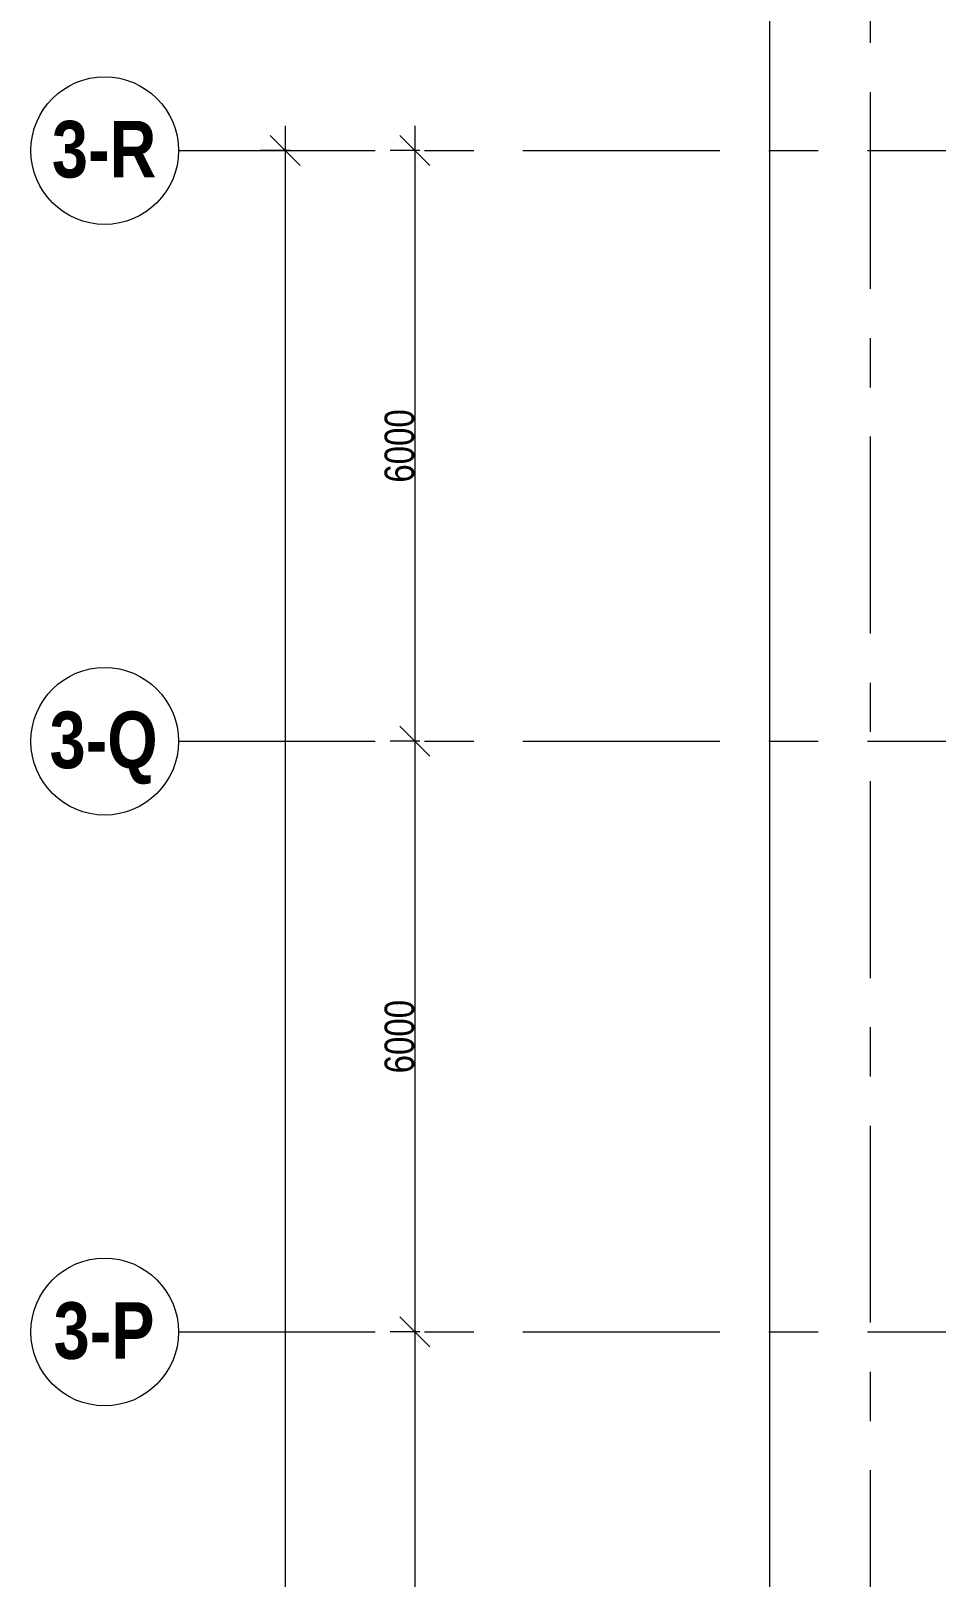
# Model space of a CAD drawing. Header units: millimetres. Extents: x 50620 to 404449, y -131543 to 97.
# Drawn here: x 311382 to 320581, y -30488 to -14782 of the extents above; entities that cross this region are included whole.
import ezdxf

# ---------------------------------------------------------------- set-up
doc = ezdxf.new("R2010")
doc.units = ezdxf.units.MM
doc.linetypes.add('IDA - Grid Line', pattern=[3500, 2000, -500, 500, -500])
doc.layers.get('Defpoints').update_dxf_attribs({"color": 130})
for name, color, linetype, lineweight in [('A-_ANOT----_D', 8, 'Continuous', 9), ('A-_DETA----_ED-1', 8, 'Continuous', 9), ('M-_ARCHI', 8, 'Continuous', 5), ('S-_ANOTGRID_E', 8, 'Continuous', 5)]:
    doc.layers.add(name, color=color, linetype=linetype, lineweight=lineweight)
doc.layers.add('S-_ANOTGRID_E-1', color=9, linetype='IDA - Grid Line', lineweight=5, true_color=0x808080)
doc.styles.add('Arial', font='arial.ttf', dxfattribs={"width": 0.8, "height": 300})
doc.styles.add('Arial Narrow_B', font='ARIALNB.TTF', dxfattribs={"height": 150})
doc.dimstyles.new('IDA_-_Arial_-_2_5mm_-_Black_-_Diagonal', dxfattribs={"dimscale": 304.8, "dimtxt": 300, "dimasz": 1, "dimexe": 0.82021, "dimexo": 0.410105, "dimgap": 0, "dimtad": 1, "dimdec": 0, "dimzin": 0, "dimdsep": 46, "dimtxsty": 'Arial', "dimblk1": 'OBLIQUE', "dimblk2": 'OBLIQUE', "dimsah": 1, "dimcen": 0.09, "dimdle": 0.82021, "dimadec": 6, "dimazin": 0, "dimtfac": 1, "dimtdec": 0, "dimtmove": 0, "dimatfit": 2, "dimfxl": 1, "dimtvp": 1, "dimtolj": 1, "dimtzin": 0, "dimarcsym": 2})

# ---------------------------------------------------------------- blocks, each defined once
blk = doc.blocks.new('M_Break Line - M_Break Line-5932153-BLK 2 2ND STOREY PLAN')
at = {"layer": 'A-_DETA----_ED-1'}
blk.add_line((350, 0), (64224, 0), dxfattribs=at)
blk = doc.blocks.new('Grid - 3_0mm Dia-3628821-BLK 2 2ND STOREY PLAN')
at = {"layer": 'S-_ANOTGRID_E'}
blk.add_circle((0, 0), 3, dxfattribs=at)
blk = doc.blocks.new('_Oblique')
at = {"color": 0, "linetype": 'ByBlock', "lineweight": -2}
blk.add_line((-0.5, -0.5), (0.5, 0.5), dxfattribs=at)
blk = doc.blocks.new('*D448')
at = {"layer": 'A-_ANOT----_D', "color": 0, "lineweight": -2, "transparency": 16777216}
for p, q in [((-69705, 12250), (-69705, 5750)), ((-69654, 12000), (-69955, 12000)), ((-69654, 6000), (-69955, 6000))]:
    blk.add_line(p, q, dxfattribs=at)
at = {"layer": 'Defpoints', "color": 0, "transparency": 16777216}
for p in [(-69529, 12000), (-69705, 6000), (-69529, 6000)]:
    blk.add_point(p, dxfattribs=at)
at = {"layer": 'A-_ANOT----_D', "color": 0, "lineweight": -2, "transparency": 16777216, "xscale": 304.8, "yscale": 304.8, "zscale": 304.8}
for p, rotation in [((-69705, 12000), 90.00001134780761), ((-69705, 6000), 270.0000113478076)]:
    blk.add_blockref('_Oblique', p, dxfattribs=dict(at, rotation=rotation))
at = {"layer": 'A-_ANOT----_D', "color": 0, "lineweight": 5, "transparency": 16777216, "insert": (-69859, 9000), "char_height": 300, "width": 1900.66, "attachment_point": 5, "rotation": 90, "style": 'Arial'}
blk.add_mtext('\\A1;6000', dxfattribs=at)
blk = doc.blocks.new('*D449')
at = {"layer": 'A-_ANOT----_D', "color": 0, "lineweight": -2, "transparency": 16777216}
for p, q in [((-69705, 6250), (-69705, -250)), ((-69654, 6000), (-69955, 6000)), ((-69654, 0), (-69955, 0))]:
    blk.add_line(p, q, dxfattribs=at)
at = {"layer": 'Defpoints', "color": 0, "transparency": 16777216}
for p in [(-69529, 6000), (-69705, 0), (-69529, 0)]:
    blk.add_point(p, dxfattribs=at)
at = {"layer": 'A-_ANOT----_D', "color": 0, "lineweight": -2, "transparency": 16777216, "xscale": 304.8, "yscale": 304.8, "zscale": 304.8}
for p, rotation in [((-69705, 6000), 90.00001134780761), ((-69705, 0), 270.0000113478076)]:
    blk.add_blockref('_Oblique', p, dxfattribs=dict(at, rotation=rotation))
at = {"layer": 'A-_ANOT----_D', "color": 0, "lineweight": 5, "transparency": 16777216, "insert": (-69859, 3000), "char_height": 300, "width": 1900.66, "attachment_point": 5, "rotation": 90, "style": 'Arial'}
blk.add_mtext('\\A1;6000', dxfattribs=at)
blk = doc.blocks.new('*D450')
at = {"layer": 'A-_ANOT----_D', "color": 0, "lineweight": -2, "transparency": 16777216}
for p, q in [((-69705, 250), (-69705, -7450)), ((-69654, 0), (-69955, 0)), ((-69654, -7200), (-69955, -7200))]:
    blk.add_line(p, q, dxfattribs=at)
at = {"layer": 'Defpoints', "color": 0, "transparency": 16777216}
for p in [(-69529, 0), (-69705, -7200), (-69529, -7200)]:
    blk.add_point(p, dxfattribs=at)
at = {"layer": 'A-_ANOT----_D', "color": 0, "lineweight": -2, "transparency": 16777216, "xscale": 304.8, "yscale": 304.8, "zscale": 304.8}
for p, rotation in [((-69705, 0), 90.00001134780761), ((-69705, -7200), 270.0000113478076)]:
    blk.add_blockref('_Oblique', p, dxfattribs=dict(at, rotation=rotation))
at = {"layer": 'A-_ANOT----_D', "color": 0, "lineweight": 5, "transparency": 16777216, "insert": (-69859, -3600), "char_height": 300, "width": 1900.66, "attachment_point": 5, "rotation": 90, "style": 'Arial'}
blk.add_mtext('\\A1;7200', dxfattribs=at)
blk = doc.blocks.new('*D463')
at = {"layer": 'A-_ANOT----_D', "color": 0, "lineweight": -2, "transparency": 16777216}
for p, q in [((-71022, 12250), (-71022, -91450)), ((-70970, 12000), (-71272, 12000)), ((-70970, -91200), (-71272, -91200))]:
    blk.add_line(p, q, dxfattribs=at)
at = {"layer": 'Defpoints', "color": 0, "transparency": 16777216}
for p in [(-70845, 12000), (-71022, -91200), (-70845, -91200)]:
    blk.add_point(p, dxfattribs=at)
at = {"layer": 'A-_ANOT----_D', "color": 0, "lineweight": -2, "transparency": 16777216, "xscale": 304.8, "yscale": 304.8, "zscale": 304.8}
for p, rotation in [((-71022, 12000), 90.00001134780761), ((-71022, -91200), 270.0000113478076)]:
    blk.add_blockref('_Oblique', p, dxfattribs=dict(at, rotation=rotation))
at = {"layer": 'A-_ANOT----_D', "color": 0, "lineweight": 5, "transparency": 16777216, "insert": (-71175, -39600), "char_height": 300, "width": 2850.99, "attachment_point": 5, "rotation": 90, "style": 'Arial'}
blk.add_mtext('\\A1;103200', dxfattribs=at)
blk = doc.blocks.new('ARCHI 2ND_2024 09 11')
at = {"layer": 'S-_ANOTGRID_E-1', "color": 8, "lineweight": 5}
for p, q in [((-65075, 26594.8), (-65075, -93697.5)), ((-72105.2, 12000), (-40813.8, 12000)), ((-72105.2, 6000), (-40813.8, 6000)), ((-72105.2, 0), (-40813.8, 0))]:
    blk.add_line(p, q, dxfattribs=at)
at = {"layer": 'A-_DETA----_ED-1', "color": 8, "lineweight": 5, "rotation": 90.0000000000585}
blk.add_blockref('M_Break Line - M_Break Line-5932153-BLK 2 2ND STOREY PLAN', (-66095, -41100), dxfattribs=at)
at = {"layer": 'S-_ANOTGRID_E', "color": 8, "lineweight": 5, "xscale": 249.9999999999999, "yscale": 249.9999999999999, "zscale": 249.9999999999999, "rotation": 270.0000000000575}
for p in [(-72855.2, 12000), (-72855.2, 6000), (-72855.2, 0)]:
    blk.add_blockref('Grid - 3_0mm Dia-3628821-BLK 2 2ND STOREY PLAN', p, dxfattribs=at)
at = {"layer": 'S-_ANOTGRID_E', "color": 8, "lineweight": 5, "char_height": 575, "attachment_point": 1, "style": 'Arial Narrow_B'}
for s, insert, width in [('3-R', (-73391.7, 12302.4), 1262.658), ('3-Q', (-73415.4, 6302.4), 1322.784), ('3-P', (-73374.2, 302.4), 1222.573)]:
    blk.add_mtext(s, dxfattribs=dict(at, insert=insert, width=width))
at = {"layer": 'A-_ANOT----_D', "color": 8, "lineweight": 5}
for base, p1, p2, override, picture, middle in [((-71022.1, -91200), (-70845.3, 12000), (-70845.3, -91200), {"dimpost": '<>', "dimfxl": 103200}, '*D463', (-71175.4, -39600)), ((-69705.4, 6000), (-69528.6, 12000), (-69528.6, 6000), {"dimpost": '<>', "dimfxl": 6000}, '*D448', (-69858.6, 9000)), ((-69705.4, 0), (-69528.6, 6000), (-69528.6, 0), {"dimpost": '<>', "dimfxl": 6000}, '*D449', (-69858.6, 3000)), ((-69705.4, -7200), (-69528.6, 0), (-69528.6, -7200), {"dimpost": '<>', "dimfxl": 7200}, '*D450', (-69858.6, -3600))]:
    dim = blk.add_linear_dim(base=base, p1=p1, p2=p2, angle=90, dimstyle='IDA_-_Arial_-_2_5mm_-_Black_-_Diagonal', override=override, dxfattribs=at)
    dim.commit()
    dim.dimension.update_dxf_attribs({"geometry": picture, "text_midpoint": middle})

msp = doc.modelspace()

# ---------------------------------------------------------------- block references
at = {"layer": 'M-_ARCHI', "lineweight": 5, "extrusion": (0.000419962, 1.0854e-05, 1), "rotation": 359.9999887056363}
msp.add_blockref('ARCHI 2ND_2024 09 11', (384987, -27998, 422), dxfattribs=at)

doc.saveas('drawing.dxf')
